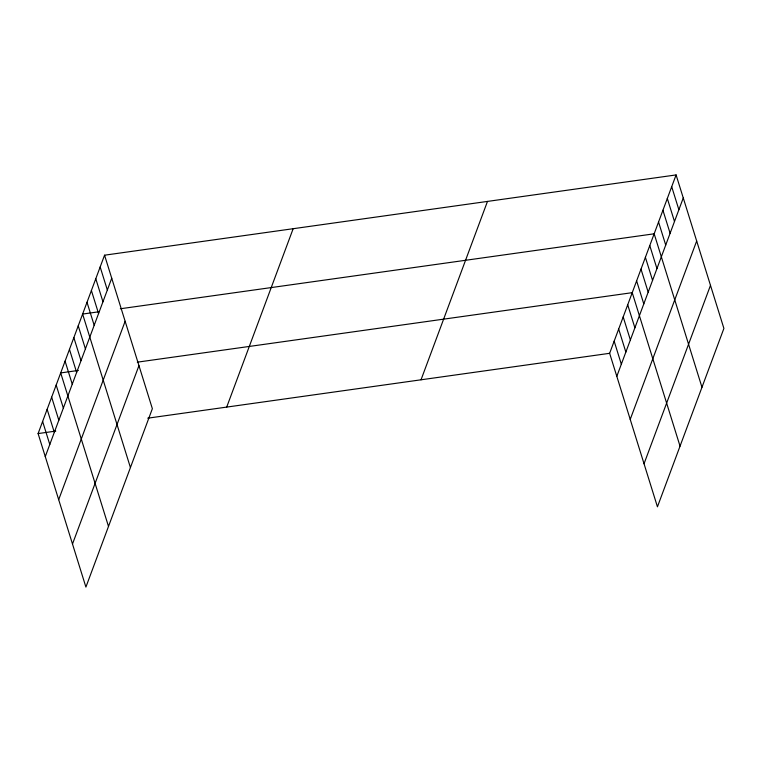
<?xml version="1.0" encoding="UTF-8"?>
<svg xmlns="http://www.w3.org/2000/svg" width="762" height="762" viewBox="0 0 762 762"><rect width="100%" height="100%" fill="white"/><g stroke="black" fill="none" stroke-linecap="round" stroke-linejoin="round"><path stroke-width="1.14" d="M104.556 255.194L152.362 408.689L85.906 587.073L38.1 433.578L104.556 255.194L676.094 174.927L723.9 328.422L657.444 506.806L609.638 353.311L676.094 174.927M45.272 456.609L111.728 278.225M58.684 499.662L125.13 321.278M72.495 544.02L138.951 365.636M226.705 407.089L293.16 228.705M421.034 379.8L487.48 201.416M616.81 376.342L683.266 197.958M630.222 419.395L696.678 241.011M644.042 463.753L710.489 285.369M99.127 311.744L82.62 314.058L130.426 467.554M120.348 308.762L654.167 233.801L701.973 387.287M78.372 370.446L60.693 372.923L108.499 526.418M137.312 362.169L632.231 292.665L680.037 446.161M38.1 433.578L55.778 431.092M147.733 418.186L609.638 353.311M671.703 186.7L678.875 209.731M667.322 198.482L674.494 221.513M662.93 210.255L670.112 233.286M658.549 222.028L665.721 245.059M649.776 245.574L656.949 268.605M645.395 257.346L652.567 280.378M641.004 269.119L648.176 292.151M636.622 280.892L643.795 303.924M627.717 304.79L634.889 327.822M623.192 316.925L630.374 339.957M618.677 329.051L625.85 352.082M614.162 341.185L621.335 364.217M100.165 266.967L107.337 289.998M95.783 278.74L102.956 301.771M91.392 290.512L98.565 313.544M87.011 302.285L94.183 325.317M78.238 325.831L85.411 348.863M73.847 337.604L81.02 360.636M69.466 349.377L76.638 372.408M65.075 361.15L72.257 384.181M56.178 385.058L63.351 408.089M51.654 397.183L58.826 420.214M47.139 409.318L54.312 432.349M42.615 421.443L49.797 444.475"/></g></svg>
